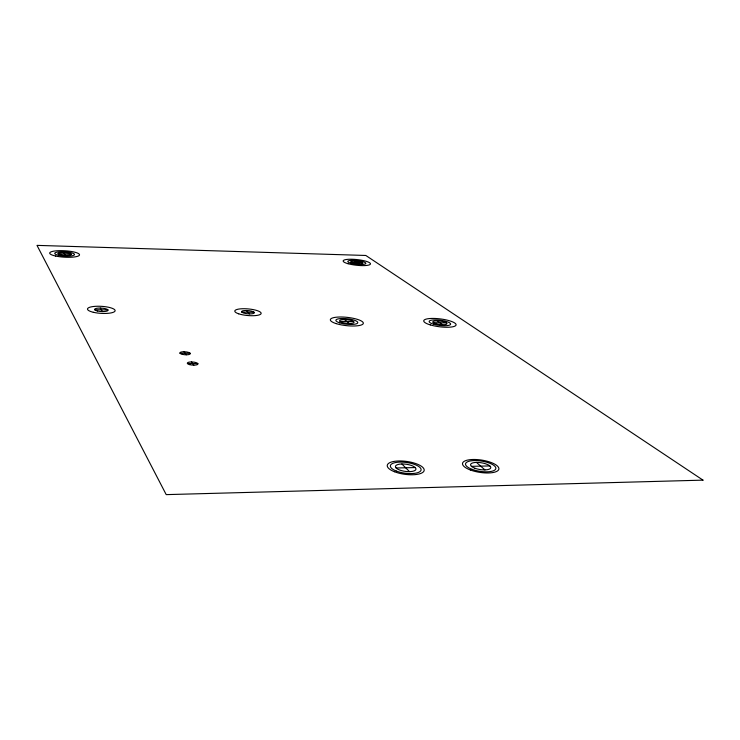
<?xml version="1.0" encoding="UTF-8"?>
<svg xmlns="http://www.w3.org/2000/svg" width="740" height="740" viewBox="0 0 740 740"><rect width="100%" height="100%" fill="white"/><g stroke="black" fill="none" stroke-linecap="round" stroke-linejoin="round"><path stroke-width="1.11" d="M396.141 467.985L415.233 467.569M471.454 466.339L489.843 465.932M197.848 363.562L187.414 363.525M190.189 353.295L179.977 353.23M340.141 321.364L353.47 321.549M433.289 322.696L446.248 322.881M94.683 309.709L107.966 309.921M241.758 312.095L254.153 312.299M58.072 253.755L71.169 254.135M351.111 262.228L362.507 262.561M354.802 260.998L358.854 263.801M437.201 320.91L442.613 324.684M344.433 319.476L349.141 323.389M476.468 462.417L484.922 469.909M401.866 463.98A10.351 3.607 7.7 0 1 415.88 469.512A10.351 3.607 7.7 0 1 399.387 469.928A10.351 3.607 7.7 0 1 401.866 463.98L409.516 471.639M246.272 310.495A6.438 1.619 5.1 0 1 254.162 313.131A6.438 1.619 5.1 0 1 243.442 312.974A6.438 1.619 5.1 0 1 246.272 310.495L249.63 313.908M186.221 354.802L183.973 351.74M193.825 365.153L191.466 361.943M100.289 308.071L102.388 311.577M63.77 252.488L65.499 255.411M703 480.14L166.213 494.625L37 245.375L365.819 255.467L703 480.14M435.62 323.704A7.215 1.748 7.2 0 0 447.006 323.852A7.215 1.748 7.2 0 0 437.062 320.846A7.215 1.748 7.2 0 0 435.62 323.704M342.065 322.381A7.345 1.841 6.2 0 0 353.998 322.538A7.345 1.841 6.2 0 0 344.387 319.476A7.345 1.841 6.2 0 0 342.065 322.381M430.319 324.906A16.308 3.95 7.2 0 0 455.997 325.193A16.308 3.95 7.2 0 0 433.409 318.422A16.308 3.95 7.2 0 0 430.319 324.906M433.501 324.175A10.822 2.618 7.2 0 0 450.568 324.379A10.822 2.618 7.2 0 0 435.629 319.884A10.822 2.618 7.2 0 0 433.501 324.175M55.639 256.04A14.957 3.219 3.4 0 0 79.421 255.217A14.957 3.219 3.4 0 0 58.738 250.675A14.957 3.219 3.4 0 0 55.639 256.04M336.164 323.611A16.613 4.163 6.2 0 0 363.081 323.907A16.613 4.163 6.2 0 0 341.223 316.998A16.613 4.163 6.2 0 0 336.164 323.611M348.059 263.718A13.745 2.849 6.2 0 0 370.287 264.31A13.745 2.849 6.2 0 0 352.12 259.25A13.745 2.849 6.2 0 0 348.059 263.718M396.279 471.038A15.531 5.421 7.7 0 0 420.977 470.381A15.531 5.421 7.7 0 0 399.896 462.102A15.531 5.421 7.7 0 0 396.279 471.038M472.046 469.317A15.336 5.18 8.8 0 0 495.819 468.688A15.336 5.18 8.8 0 0 474.201 460.576A15.336 5.18 8.8 0 0 472.046 469.317M339.716 322.862A11.017 2.756 6.2 0 0 357.596 323.084A11.017 2.756 6.2 0 0 343.147 318.487A11.017 2.756 6.2 0 0 339.716 322.862M352.915 262.968A6.077 1.258 6.2 0 0 362.767 263.246A6.077 1.258 6.2 0 0 354.775 260.998A6.077 1.258 6.2 0 0 352.915 262.968M60.625 254.856A6.614 1.425 3.4 0 0 71.169 254.505A6.614 1.425 3.4 0 0 62.067 252.488A6.614 1.425 3.4 0 0 60.625 254.856M350.982 263.255A9.12 1.887 6.2 0 0 365.745 263.662A9.12 1.887 6.2 0 0 353.729 260.304A9.12 1.887 6.2 0 0 350.982 263.255M470.363 469.983A18.407 6.216 8.8 0 0 498.852 469.206A18.407 6.216 8.8 0 0 472.869 459.485A18.407 6.216 8.8 0 0 470.363 469.983M474.886 468.235A10.231 3.45 8.8 0 0 490.759 467.837A10.231 3.45 8.8 0 0 476.384 462.417A10.231 3.45 8.8 0 0 474.886 468.235M394.429 471.722A18.63 6.503 7.7 0 0 424.039 470.908A18.63 6.503 7.7 0 0 398.694 460.974A18.63 6.503 7.7 0 0 394.429 471.722M93.296 312.271A13.857 3.524 3.5 0 0 115.079 310.957A13.857 3.524 3.5 0 0 95.562 306.314A13.857 3.524 3.5 0 0 93.296 312.271M238.715 313.825A13.246 3.321 5.1 0 0 260.739 314.13A13.246 3.321 5.1 0 0 244.413 308.719A13.246 3.321 5.1 0 0 238.715 313.825M97.403 310.994A6.734 1.711 3.5 0 0 108.022 310.375A6.734 1.711 3.5 0 0 98.568 308.099A6.734 1.711 3.5 0 0 97.403 310.994M189.801 364.672A5.365 1.554 4.4 0 0 197.978 363.978A5.365 1.554 4.4 0 0 190.134 361.999A5.365 1.554 4.4 0 0 189.801 364.672M58.645 255.328A9.925 2.137 3.4 0 0 74.444 254.791A9.925 2.137 3.4 0 0 60.763 251.767A9.925 2.137 3.4 0 0 58.645 255.328M182.29 354.331A5.236 1.48 4.3 0 0 190.31 353.692A5.236 1.48 4.3 0 0 182.66 351.787A5.236 1.48 4.3 0 0 182.29 354.331"/></g></svg>
